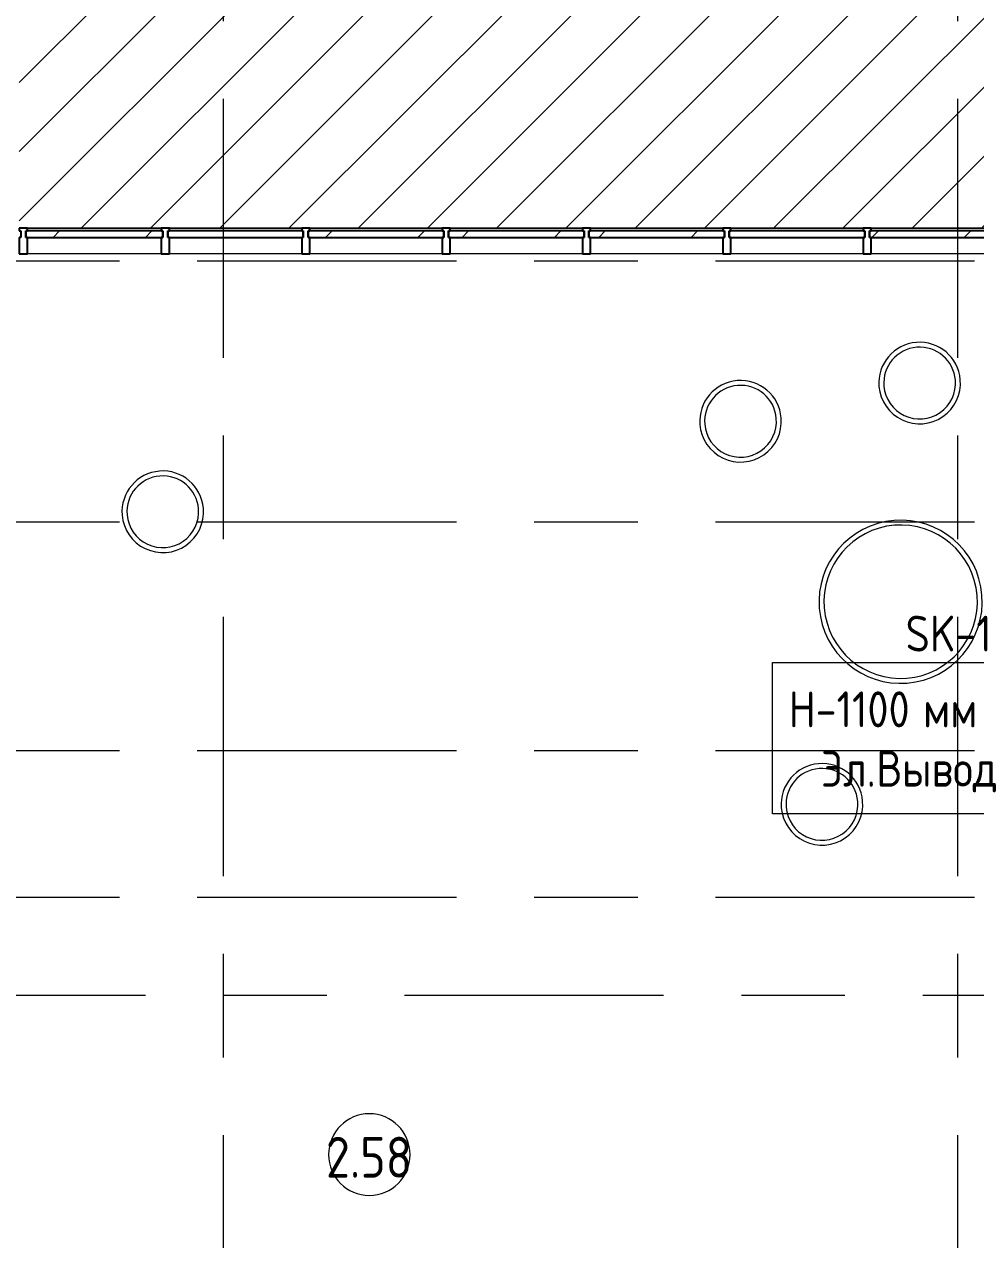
# Model space of a CAD drawing. Header units: millimetres. Extents: x -2911 to 185427, y -8553 to 29000.
# Drawn here: x 6791 to 12620, y 9002 to 16449 of the extents above; entities that cross this region are included whole.
import ezdxf

# ---------------------------------------------------------------- set-up
doc = ezdxf.new("R2010")
doc.units = ezdxf.units.MM
doc.linetypes.add('Осевая', pattern=[3175, 635, -476.25, 1587.5, -476.25])
for name, color, linetype, lineweight in [('A-AREA-IDEN', 7, 'Continuous', 9), ('A-DETL', 7, 'Continuous', 9), ('A-GLAZ-CURT', 7, 'Continuous', 9), ('A-GLAZ-CURT-1', 7, 'Continuous', 25), ('A-GLAZ-CWMG', 7, 'Continuous', 9), ('A-GLAZ-CWMG-1', 7, 'Continuous', 25), ('E-ELEC-FIXT-IDEN', 7, 'Continuous', 9), ('Оси-2', 7, 'Осевая', 9)]:
    doc.layers.add(name, color=color, linetype=linetype, lineweight=lineweight)
doc.layers.add('A-DETL-GENF-1', color=7, linetype='Continuous', lineweight=9, true_color=0xc0c0c0)
doc.layers.add('I-FURN-1', color=7, linetype='Continuous', lineweight=9, true_color=0xf0f0f0)
doc.styles.add('GOST Common', font='GOST_Common.ttf', dxfattribs={"width": 0.9, "height": 220})
doc.styles.add('GOST Common_1', font='GOST_Common.ttf', dxfattribs={"width": 0.9, "height": 250})

# ---------------------------------------------------------------- blocks, each defined once
blk = doc.blocks.new('Системная панель - Стекло - 40мм-23997895-План размещения напольных электротехнических лючков и розеток 2 этажа в осях 1-12')
at = {"layer": 'A-GLAZ-CURT'}
h = blk.add_hatch(dxfattribs=at)
h.set_pattern_fill('FP_79', color=256, style=0, pattern_type=2)
h.set_pattern_definition([(45, (-7320, -15083), (-282.843, 282.843), [200, -600]), (45, (-7520, -15183), (-282.843, 282.843), [600, -200]), (45, (-7120, -15283), (-282.843, 282.843), [200, -600])])
h.paths.add_polyline_path([(420, -40), (420, 0), (-420, 0), (-420, -40)])
at = {"layer": 'A-GLAZ-CURT-1'}
for p, q in [((420, 0), (-420, 0)), ((-420, 0), (-420, -40)), ((420, -40), (420, 0)), ((-420, -40), (420, -40))]:
    blk.add_line(p, q, dxfattribs=at)
blk = doc.blocks.new('Прямоугольный импост - Импост структурный с накладкой - 160мм-23771928-План размещения напольных электротехнических лючков и розеток 2 этажа в осях 1-12')
at = {"layer": 'A-GLAZ-CWMG'}
for p, q in [((7630, 15200), (6810, 15200)), ((7630, 15043), (6810, 15043))]:
    blk.add_line(p, q, dxfattribs=at)
blk = doc.blocks.new('Прямоугольный импост - Импост структурный с накладкой - 160мм-23997897-План размещения напольных электротехнических лючков и розеток 2 этажа в осях 1-12')
at = {"layer": 'A-GLAZ-CWMG-1'}
for p, q in [((0, 140), (-50, 140)), ((-50, 140), (-50, 40)), ((0, 40), (0, 140)), ((-50, 40), (-40, 40)), ((-40, 0), (-50, 0)), ((-50, 0), (-50, -17)), ((-40, 40), (-40, 0)), ((-10, 0), (-10, 40)), ((-10, 40), (0, 40)), ((0, 0), (-10, 0)), ((0, -17), (0, 0)), ((-50, -17), (0, -17))]:
    blk.add_line(p, q, dxfattribs=at)
blk = doc.blocks.new('Системная панель - Стекло - 40мм-23997899-План размещения напольных электротехнических лючков и розеток 2 этажа в осях 1-12')
at = {"layer": 'A-GLAZ-CURT-1'}
for p, q in [((415, 0), (-415, 0)), ((-415, 0), (-415, -40)), ((415, -40), (415, 0)), ((-415, -40), (415, -40))]:
    blk.add_line(p, q, dxfattribs=at)
blk = doc.blocks.new('Прямоугольный импост - Импост структурный с накладкой - 160мм-23771909-План размещения напольных электротехнических лючков и розеток 2 этажа в осях 1-12')
at = {"layer": 'A-GLAZ-CWMG'}
for p, q in [((11930, 15200), (11120, 15200)), ((11930, 15043), (11120, 15043))]:
    blk.add_line(p, q, dxfattribs=at)
blk = doc.blocks.new('Прямоугольный импост - Импост структурный с накладкой - 160мм-23997894-План размещения напольных электротехнических лючков и розеток 2 этажа в осях 1-12')
at = {"layer": 'A-GLAZ-CWMG-1'}
for p, q in [((-25, 40), (-25, 140)), ((-25, 140), (25, 140)), ((25, 140), (25, 40)), ((-15, 40), (-25, 40)), ((-25, -17), (-25, 0)), ((-25, 0), (-15, 0)), ((-15, 0), (-15, 40)), ((15, 40), (15, 0)), ((25, 40), (15, 40)), ((15, 0), (25, 0)), ((25, 0), (25, -17)), ((25, -17), (-25, -17))]:
    blk.add_line(p, q, dxfattribs=at)
blk = doc.blocks.new('Системная панель - Стекло - 40мм-V71-План размещения напольных электротехнических лючков и розеток 2 этажа в осях 1-12')
at = {"layer": 'A-GLAZ-CURT'}
h = blk.add_hatch(dxfattribs=at)
h.set_pattern_fill('FP_82', color=256, style=0, pattern_type=2)
h.set_pattern_definition([(45, (-9045, -15083), (-282.843, 282.843), [200, -600]), (45, (-9245, -15183), (-282.843, 282.843), [600, -200]), (45, (-8845, -15283), (-282.843, 282.843), [200, -600])])
h.paths.add_polyline_path([(415, -40), (415, 0), (-415, 0), (-415, -40)])
at = {"layer": 'A-GLAZ-CURT-1'}
for p, q in [((415, 0), (-415, 0)), ((-415, 0), (-415, -40)), ((415, -40), (415, 0)), ((-415, -40), (415, -40))]:
    blk.add_line(p, q, dxfattribs=at)
blk = doc.blocks.new('Системная панель - Стекло - 40мм-V72-План размещения напольных электротехнических лючков и розеток 2 этажа в осях 1-12')
at = {"layer": 'A-GLAZ-CURT'}
h = blk.add_hatch(dxfattribs=at)
h.set_pattern_fill('FP_83', color=256, style=0, pattern_type=2)
h.set_pattern_definition([(45, (-9905, -15083), (-282.843, 282.843), [200, -600]), (45, (-10105, -15183), (-282.843, 282.843), [600, -200]), (45, (-9705, -15283), (-282.843, 282.843), [200, -600])])
h.paths.add_polyline_path([(415, -40), (415, 0), (-415, 0), (-415, -40), (-387, -40)])
at = {"layer": 'A-GLAZ-CURT-1'}
for p, q in [((415, 0), (-415, 0)), ((-415, 0), (-415, -40)), ((415, -40), (415, 0)), ((-415, -40), (415, -40))]:
    blk.add_line(p, q, dxfattribs=at)
blk = doc.blocks.new('Системная панель - Стекло - 40мм-V73-План размещения напольных электротехнических лючков и розеток 2 этажа в осях 1-12')
at = {"layer": 'A-GLAZ-CURT-1'}
for p, q in [((415, 0), (-415, 0)), ((-415, 0), (-415, -40)), ((415, -40), (415, 0)), ((-415, -40), (415, -40))]:
    blk.add_line(p, q, dxfattribs=at)
blk = doc.blocks.new('Системная панель - Стекло - 40мм-V74-План размещения напольных электротехнических лючков и розеток 2 этажа в осях 1-12')
at = {"layer": 'A-GLAZ-CURT'}
h = blk.add_hatch(dxfattribs=at)
h.set_pattern_fill('FP_84', color=256, style=0, pattern_type=2)
h.set_pattern_definition([(45, (-12485, -15083), (-282.843, 282.843), [200, -600]), (45, (-12685, -15183), (-282.843, 282.843), [600, -200]), (45, (-12285, -15283), (-282.843, 282.843), [200, -600])])
h.paths.add_polyline_path([(415, -40), (415, 0), (-415, 0), (-415, -40), (-315.1, -40)])
at = {"layer": 'A-GLAZ-CURT-1'}
for p, q in [((415, 0), (-415, 0)), ((-415, 0), (-415, -40)), ((415, -40), (415, 0)), ((-415, -40), (415, -40))]:
    blk.add_line(p, q, dxfattribs=at)
blk = doc.blocks.new('Системная панель - Стекло - 40мм-V75-План размещения напольных электротехнических лючков и розеток 2 этажа в осях 1-12')
at = {"layer": 'A-GLAZ-CURT'}
h = blk.add_hatch(dxfattribs=at)
h.set_pattern_fill('FP_85', color=256, style=0, pattern_type=2)
h.set_pattern_definition([(45, (-10765, -15083), (-282.843, 282.843), [200, -600]), (45, (-10965, -15183), (-282.843, 282.843), [600, -200]), (45, (-10565, -15283), (-282.843, 282.843), [200, -600])])
h.paths.add_polyline_path([(415, -40), (415, 0), (-415, 0), (-415, -40)])
at = {"layer": 'A-GLAZ-CURT-1'}
for p, q in [((415, 0), (-415, 0)), ((-415, 0), (-415, -40)), ((415, -40), (415, 0)), ((-415, -40), (415, -40))]:
    blk.add_line(p, q, dxfattribs=at)
blk = doc.blocks.new('ПУФ_500 - 1_50в-V162-План размещения напольных электротехнических лючков и розеток 2 этажа в осях 1-12')
at = {"layer": 'I-FURN-1'}
for radius, start, end in [(250, 360, 180), (250, 0, 180), (220, 360, 180), (220, 0, 180), (250, 180, 360), (220, 180, 360), (220, 180, 360), (250, 180, 360)]:
    blk.add_arc((0, 0), radius, start, end, dxfattribs=at)
blk = doc.blocks.new('ПУФ_500 - 1_50б-V163-План размещения напольных электротехнических лючков и розеток 2 этажа в осях 1-12')
at = {"layer": 'I-FURN-1'}
for radius, start, end in [(250, 360, 180), (250, 0, 180), (220, 360, 180), (220, 0, 180), (250, 180, 360), (220, 180, 360), (220, 180, 360), (250, 180, 360)]:
    blk.add_arc((0, 0), radius, start, end, dxfattribs=at)
blk = doc.blocks.new('ПУФ2 - 1_52б-V137-План размещения напольных электротехнических лючков и розеток 2 этажа в осях 1-12')
at = {"layer": 'I-FURN-1'}
for radius, start, end in [(500, 360, 180), (500, 0, 180), (470, 360, 180), (470, 0, 180), (500, 180, 360), (470, 180, 360), (470, 180, 360), (500, 180, 360)]:
    blk.add_arc((0, 0), radius, start, end, dxfattribs=at)
blk = doc.blocks.new('ПУФ_500 - 1_50а-V161-План размещения напольных электротехнических лючков и розеток 2 этажа в осях 1-12')
at = {"layer": 'I-FURN-1'}
for radius, start, end in [(250, 360, 180), (250, 0, 180), (220, 360, 180), (220, 0, 180), (250, 180, 360), (220, 180, 360), (220, 180, 360), (250, 180, 360)]:
    blk.add_arc((0, 0), radius, start, end, dxfattribs=at)
blk = doc.blocks.new('Марка_Помещения - Номер-25198446-План размещения напольных электротехнических лючков и розеток 2 этажа в осях 1-12')
at = {"layer": 'A-AREA-IDEN'}
for start, end in [(360, 180), (180, 360)]:
    blk.add_arc((0, 0), 2.5, start, end, dxfattribs=at)

msp = doc.modelspace()

# ---------------------------------------------------------------- hatches: boundary and pattern name
at = {"layer": 'A-DETL-GENF-1'}
h = msp.add_hatch(dxfattribs=at)
h.set_pattern_fill('FP_100', color=256, style=0, pattern_type=2)
h.set_pattern_definition([(45, (0, 0), (-212.132, 212.132), [])])
h.paths.add_polyline_path([(13395.9, 15200), (13710.3, 15200), (13710.3, 27150), (4660, 27150), (4660, 26500), (4060, 26500), (4060, 25750), (9710, 25750), (9710, 20770), (6760, 20770), (6760, 15200), (12069.9, 15200)])

# ---------------------------------------------------------------- linework, layer by layer
at = {"layer": 'A-DETL'}
msp.add_line((6760, 15200), (13710.3, 15200), dxfattribs=at)
at = {"layer": 'E-ELEC-FIXT-IDEN', "flags": 128}
msp.add_lwpolyline([(11375.4, 12539.3), (13551.8, 12539.3), (13551.8, 11611.3), (11375.4, 11611.3)], close=True, dxfattribs=at)
at = {"layer": 'Оси-2'}
for p, q in [((8010, 593.7), (8010, 24898.1)), ((12510, 593.7), (12510, 24898.1)), ((389, 15000), (35390, 15000)), ((389, 13400), (35390, 13400)), ((389, 12000), (35390, 12000)), ((389, 11100), (35990, 11100)), ((1659, 10500), (35990, 10500))]:
    msp.add_line(p, q, dxfattribs=at)

# ---------------------------------------------------------------- block references
at = {"layer": 'A-AREA-IDEN', "xscale": 99.99999999999993, "yscale": 99.99999999999993, "zscale": 99.99999999999993}
msp.add_blockref('Марка_Помещения - Номер-25198446-План размещения напольных электротехнических лючков и розеток 2 этажа в осях 1-12', (8904.5, 9523.2), dxfattribs=at)
at = {"layer": 'A-GLAZ-CURT'}
for name, p in [('Системная панель - Стекло - 40мм-23997895-План размещения напольных электротехнических лючков и розеток 2 этажа в осях 1-12', (7220, 15183)), ('Системная панель - Стекло - 40мм-V73-План размещения напольных электротехнических лючков и розеток 2 этажа в осях 1-12', (8085, 15183)), ('Системная панель - Стекло - 40мм-V71-План размещения напольных электротехнических лючков и розеток 2 этажа в осях 1-12', (8945, 15183)), ('Системная панель - Стекло - 40мм-V72-План размещения напольных электротехнических лючков и розеток 2 этажа в осях 1-12', (9805, 15183)), ('Системная панель - Стекло - 40мм-V75-План размещения напольных электротехнических лючков и розеток 2 этажа в осях 1-12', (10665, 15183)), ('Системная панель - Стекло - 40мм-23997899-План размещения напольных электротехнических лючков и розеток 2 этажа в осях 1-12', (11525, 15183)), ('Системная панель - Стекло - 40мм-V74-План размещения напольных электротехнических лючков и розеток 2 этажа в осях 1-12', (12385, 15183))]:
    msp.add_blockref(name, p, dxfattribs=at)
at = {"layer": 'A-GLAZ-CWMG', "rotation": 180}
msp.add_blockref('Прямоугольный импост - Импост структурный с накладкой - 160мм-23997897-План размещения напольных электротехнических лючков и розеток 2 этажа в осях 1-12', (6760, 15183), dxfattribs=at)
at = {"layer": 'A-GLAZ-CWMG'}
for name, p in [('Прямоугольный импост - Импост структурный с накладкой - 160мм-23771928-План размещения напольных электротехнических лючков и розеток 2 этажа в осях 1-12', (0, 0)), ('Прямоугольный импост - Импост структурный с накладкой - 160мм-23771909-План размещения напольных электротехнических лючков и розеток 2 этажа в осях 1-12', (-3440, 0)), ('Прямоугольный импост - Импост структурный с накладкой - 160мм-23771909-План размещения напольных электротехнических лючков и розеток 2 этажа в осях 1-12', (-2580, 0)), ('Прямоугольный импост - Импост структурный с накладкой - 160мм-23771909-План размещения напольных электротехнических лючков и розеток 2 этажа в осях 1-12', (-1720, 0)), ('Прямоугольный импост - Импост структурный с накладкой - 160мм-23771909-План размещения напольных электротехнических лючков и розеток 2 этажа в осях 1-12', (-860, 0)), ('Прямоугольный импост - Импост структурный с накладкой - 160мм-23771909-План размещения напольных электротехнических лючков и розеток 2 этажа в осях 1-12', (0, 0)), ('Прямоугольный импост - Импост структурный с накладкой - 160мм-23771909-План размещения напольных электротехнических лючков и розеток 2 этажа в осях 1-12', (860, 0))]:
    msp.add_blockref(name, p, dxfattribs=at)
at = {"layer": 'A-GLAZ-CWMG', "extrusion": (0, 0, -1), "rotation": 180}
for p in [(-7655, 15183), (-8515, 15183), (-9375, 15183), (-10235, 15183), (-11095, 15183), (-11955, 15183)]:
    msp.add_blockref('Прямоугольный импост - Импост структурный с накладкой - 160мм-23997894-План размещения напольных электротехнических лючков и розеток 2 этажа в осях 1-12', p, dxfattribs=at)
at = {"layer": 'I-FURN-1'}
for name, p, rotation in [('ПУФ_500 - 1_50б-V163-План размещения напольных электротехнических лючков и розеток 2 этажа в осях 1-12', (12276.5, 14250.8), 184.6613193387897), ('ПУФ_500 - 1_50в-V162-План размещения напольных электротехнических лючков и розеток 2 этажа в осях 1-12', (11178.8, 14016.9), 184.6613193387897), ('ПУФ_500 - 1_50б-V163-План размещения напольных электротехнических лючков и розеток 2 этажа в осях 1-12', (7639, 13462.2), 184.6613193387897), ('ПУФ2 - 1_52б-V137-План размещения напольных электротехнических лючков и розеток 2 этажа в осях 1-12', (12160, 12911), 184.6613193387894), ('ПУФ_500 - 1_50а-V161-План размещения напольных электротехнических лючков и розеток 2 этажа в осях 1-12', (11677.8, 11669.3), 184.6613193387897)]:
    msp.add_blockref(name, p, dxfattribs=dict(at, rotation=rotation))

# ---------------------------------------------------------------- texts
at = {"layer": 'A-AREA-IDEN', "insert": (8638.8, 9631.8), "char_height": 250, "width": 663.797, "attachment_point": 1, "style": 'GOST Common_1'}
msp.add_mtext('2.58', dxfattribs=at)
at = {"layer": 'E-ELEC-FIXT-IDEN', "char_height": 220, "attachment_point": 1, "style": 'GOST Common'}
for s, insert, width in [('SK-1', (12190, 12825.6), 656.582), ('H-1100 ', (11475.4, 12361.6), 995.696), ('мм', (12297, 12361.6), 375.19), ('Эл', (11671.9, 11997.8), 339.114), ('Вывод', (12011.2, 11997.8), 873.038), ('\\fGOST Common|b0|i0|c204|p34|;\\W.9;.', (11951.7, 11997.8), 72.152)]:
    msp.add_mtext(s, dxfattribs=dict(at, insert=insert, width=width))

doc.saveas('drawing.dxf')
